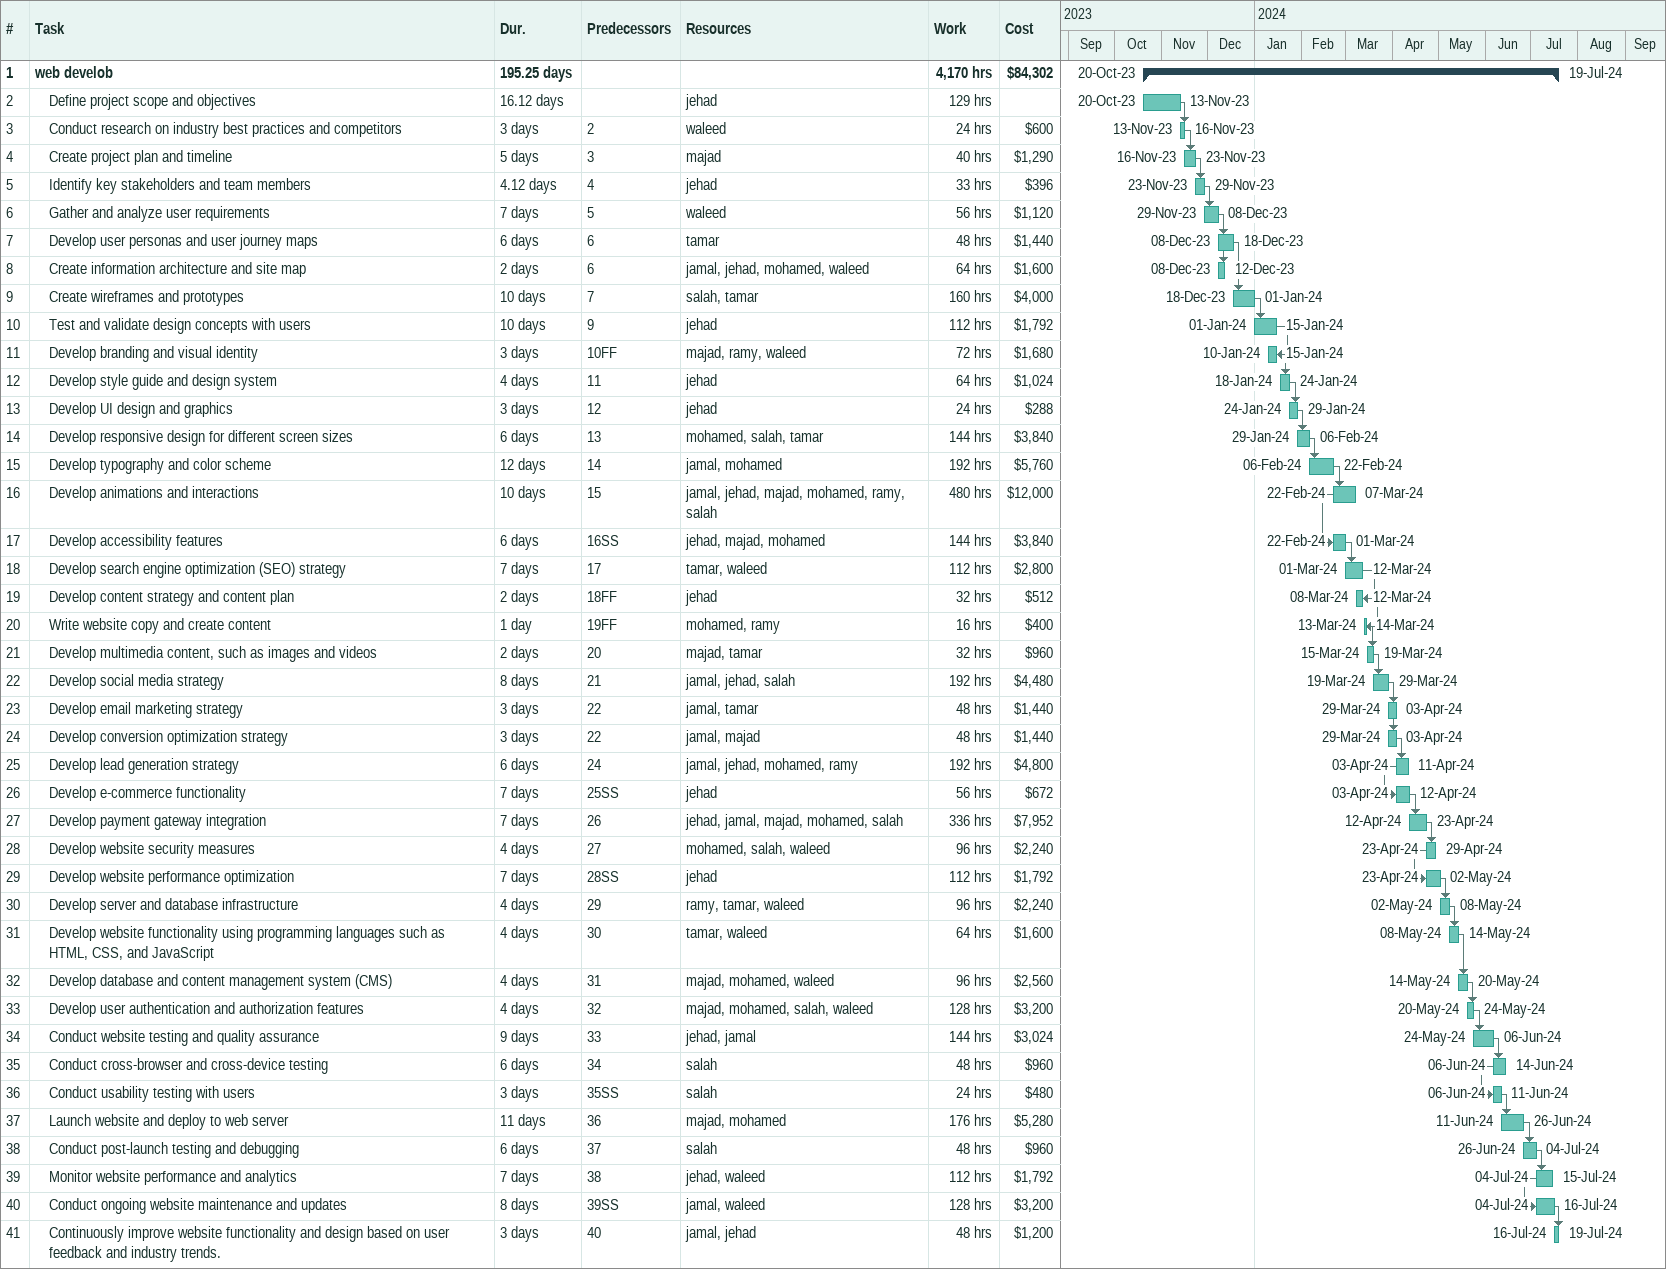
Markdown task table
| ID | Level | Task | Duration | Start | Finish | Predecessors | Resources | Work (h) | Cost ($) |
|---|---|---|---|---|---|---|---|---|---|
| 1 | 1 | **web develob** | 195.25d | 2023-10-20 | 2024-07-19 |  |  | 4170 | 84302 |
| 2 | 2 | Define project scope and objectives | 16.12d | 2023-10-20 | 2023-11-13 |  | jehad | 129 |  |
| 3 | 2 | Conduct research on industry best practices and competitors | 3d | 2023-11-13 | 2023-11-16 | 2 | waleed | 24 | 600 |
| 4 | 2 | Create project plan and timeline | 5d | 2023-11-16 | 2023-11-23 | 3 | majad | 40 | 1290 |
| 5 | 2 | Identify key stakeholders and team members | 4.12d | 2023-11-23 | 2023-11-29 | 4 | jehad | 33 | 396 |
| 6 | 2 | Gather and analyze user requirements | 7d | 2023-11-29 | 2023-12-08 | 5 | waleed | 56 | 1120 |
| 7 | 2 | Develop user personas and user journey maps | 6d | 2023-12-08 | 2023-12-18 | 6 | tamar | 48 | 1440 |
| 8 | 2 | Create information architecture and site map | 2d | 2023-12-08 | 2023-12-12 | 6 | jamal, jehad, mohamed, waleed | 64 | 1600 |
| 9 | 2 | Create wireframes and prototypes | 10d | 2023-12-18 | 2024-01-01 | 7 | salah, tamar | 160 | 4000 |
| 10 | 2 | Test and validate design concepts with users | 10d | 2024-01-01 | 2024-01-15 | 9 | jehad | 112 | 1792 |
| 11 | 2 | Develop branding and visual identity | 3d | 2024-01-10 | 2024-01-15 | 10FF | majad, ramy, waleed | 72 | 1680 |
| 12 | 2 | Develop style guide and design system | 4d | 2024-01-18 | 2024-01-24 | 11 | jehad | 64 | 1024 |
| 13 | 2 | Develop UI design and graphics | 3d | 2024-01-24 | 2024-01-29 | 12 | jehad | 24 | 288 |
| 14 | 2 | Develop responsive design for different screen sizes | 6d | 2024-01-29 | 2024-02-06 | 13 | mohamed, salah, tamar | 144 | 3840 |
| 15 | 2 | Develop typography and color scheme | 12d | 2024-02-06 | 2024-02-22 | 14 | jamal, mohamed | 192 | 5760 |
| 16 | 2 | Develop animations and interactions | 10d | 2024-02-22 | 2024-03-07 | 15 | jamal, jehad, majad, mohamed, ramy, salah | 480 | 12000 |
| 17 | 2 | Develop accessibility features | 6d | 2024-02-22 | 2024-03-01 | 16SS | jehad, majad, mohamed | 144 | 3840 |
| 18 | 2 | Develop search engine optimization (SEO) strategy | 7d | 2024-03-01 | 2024-03-12 | 17 | tamar, waleed | 112 | 2800 |
| 19 | 2 | Develop content strategy and content plan | 2d | 2024-03-08 | 2024-03-12 | 18FF | jehad | 32 | 512 |
| 20 | 2 | Write website copy and create content | 1d | 2024-03-13 | 2024-03-14 | 19FF | mohamed, ramy | 16 | 400 |
| 21 | 2 | Develop multimedia content, such as images and videos | 2d | 2024-03-15 | 2024-03-19 | 20 | majad, tamar | 32 | 960 |
| 22 | 2 | Develop social media strategy | 8d | 2024-03-19 | 2024-03-29 | 21 | jamal, jehad, salah | 192 | 4480 |
| 23 | 2 | Develop email marketing strategy | 3d | 2024-03-29 | 2024-04-03 | 22 | jamal, tamar | 48 | 1440 |
| 24 | 2 | Develop conversion optimization strategy | 3d | 2024-03-29 | 2024-04-03 | 22 | jamal, majad | 48 | 1440 |
| 25 | 2 | Develop lead generation strategy | 6d | 2024-04-03 | 2024-04-11 | 24 | jamal, jehad, mohamed, ramy | 192 | 4800 |
| 26 | 2 | Develop e-commerce functionality | 7d | 2024-04-03 | 2024-04-12 | 25SS | jehad | 56 | 672 |
| 27 | 2 | Develop payment gateway integration | 7d | 2024-04-12 | 2024-04-23 | 26 | jehad, jamal, majad, mohamed, salah | 336 | 7952 |
| 28 | 2 | Develop website security measures | 4d | 2024-04-23 | 2024-04-29 | 27 | mohamed, salah, waleed | 96 | 2240 |
| 29 | 2 | Develop website performance optimization | 7d | 2024-04-23 | 2024-05-02 | 28SS | jehad | 112 | 1792 |
| 30 | 2 | Develop server and database infrastructure | 4d | 2024-05-02 | 2024-05-08 | 29 | ramy, tamar, waleed | 96 | 2240 |
| 31 | 2 | Develop website functionality using programming languages such as HTML, CSS, and JavaScript | 4d | 2024-05-08 | 2024-05-14 | 30 | tamar, waleed | 64 | 1600 |
| 32 | 2 | Develop database and content management system (CMS) | 4d | 2024-05-14 | 2024-05-20 | 31 | majad, mohamed, waleed | 96 | 2560 |
| 33 | 2 | Develop user authentication and authorization features | 4d | 2024-05-20 | 2024-05-24 | 32 | majad, mohamed, salah, waleed | 128 | 3200 |
| 34 | 2 | Conduct website testing and quality assurance | 9d | 2024-05-24 | 2024-06-06 | 33 | jehad, jamal | 144 | 3024 |
| 35 | 2 | Conduct cross-browser and cross-device testing | 6d | 2024-06-06 | 2024-06-14 | 34 | salah | 48 | 960 |
| 36 | 2 | Conduct usability testing with users | 3d | 2024-06-06 | 2024-06-11 | 35SS | salah | 24 | 480 |
| 37 | 2 | Launch website and deploy to web server | 11d | 2024-06-11 | 2024-06-26 | 36 | majad, mohamed | 176 | 5280 |
| 38 | 2 | Conduct post-launch testing and debugging | 6d | 2024-06-26 | 2024-07-04 | 37 | salah | 48 | 960 |
| 39 | 2 | Monitor website performance and analytics | 7d | 2024-07-04 | 2024-07-15 | 38 | jehad, waleed | 112 | 1792 |
| 40 | 2 | Conduct ongoing website maintenance and updates | 8d | 2024-07-04 | 2024-07-16 | 39SS | jamal, waleed | 128 | 3200 |
| 41 | 2 | Continuously improve website functionality and design based on user feedback and industry trends. | 3d | 2024-07-16 | 2024-07-19 | 40 | jamal, jehad | 48 | 1200 |
